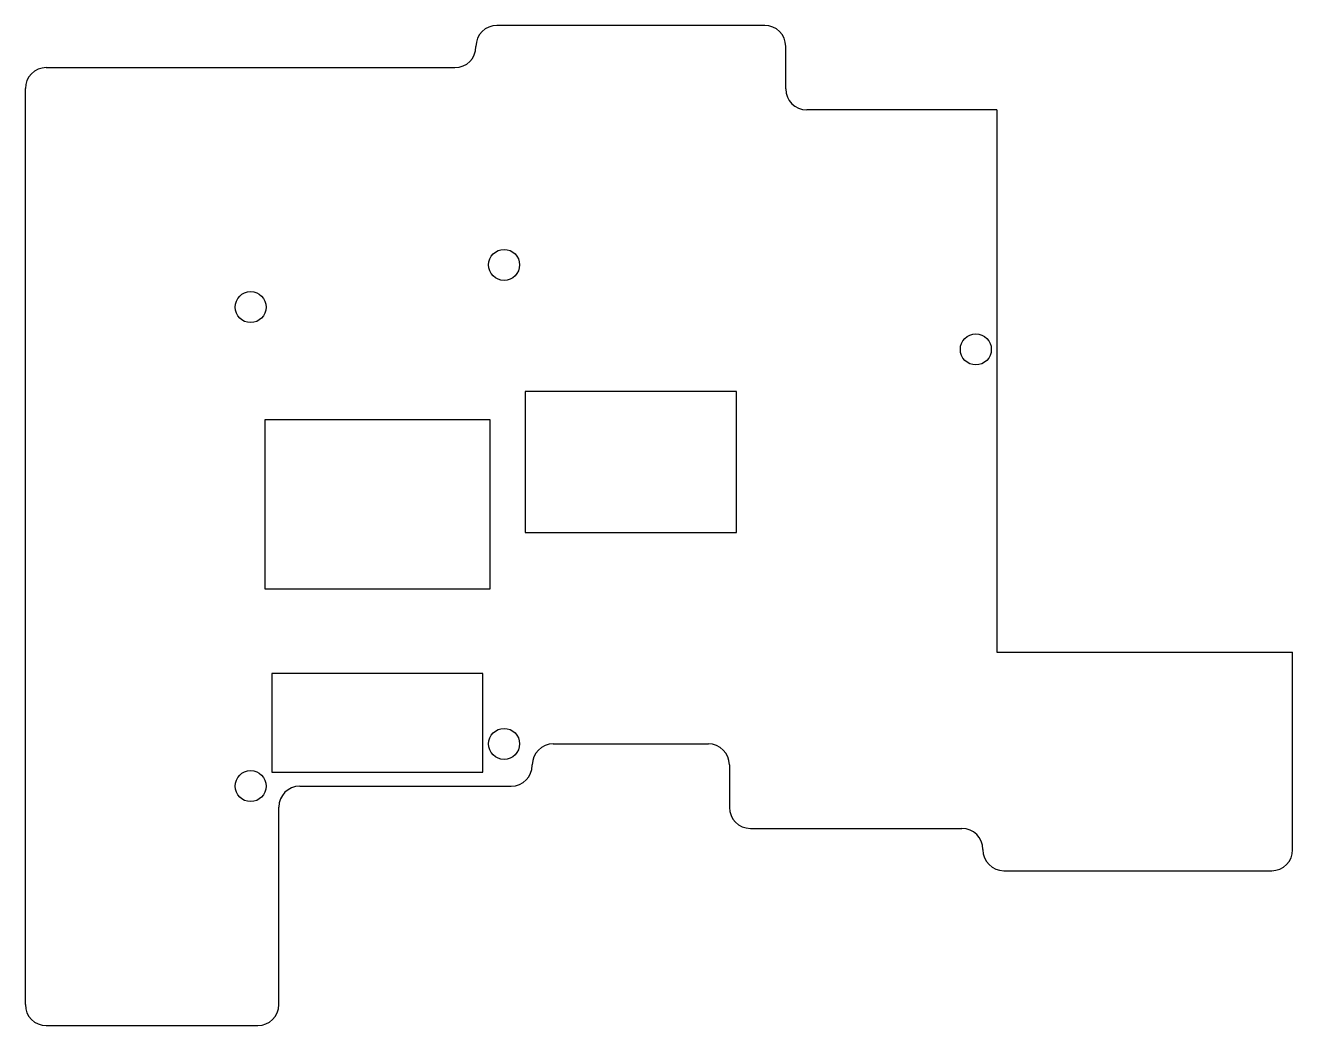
# Model space of a CAD drawing. Header units: millimetres. Extents: x -7 to 83, y -8.5 to 62.5.
import ezdxf

# ---------------------------------------------------------------- set-up
doc = ezdxf.new("R2010")
doc.units = ezdxf.units.MM

msp = doc.modelspace()

# ---------------------------------------------------------------- linework, layer by layer
for p, q in [((45.51, 62.5), (26.49, 62.5)), ((25, 61.01), (25, 60.99)), ((47, 57.99), (47, 61.01)), ((-5.51, 59.5), (23.51, 59.5)), ((-7, -7.01), (-7, 58.01)), ((62, 56.5), (48.49, 56.5)), ((62, 56.5), (62, 18)), ((43.5, 36.5), (28.5, 36.5)), ((28.5, 36.5), (28.5, 26.5)), ((43.5, 26.5), (43.5, 36.5)), ((26, 34.5), (10, 34.5)), ((10, 34.5), (10, 22.5)), ((26, 22.5), (26, 34.5)), ((28.5, 26.5), (43.5, 26.5)), ((10, 22.5), (26, 22.5)), ((62, 18), (83, 18)), ((83, 3.99), (83, 18)), ((25.5, 16.5), (10.5, 16.5)), ((10.5, 16.5), (10.5, 9.5)), ((25.5, 9.5), (25.5, 16.5)), ((30.49, 11.5), (41.51, 11.5)), ((29, 9.99), (29, 10.01)), ((43, 10.01), (43, 6.99)), ((10.5, 9.5), (25.5, 9.5)), ((12.49, 8.5), (27.51, 8.5)), ((11, -7.01), (11, 7.01)), ((44.49, 5.5), (59.51, 5.5)), ((61, 4.01), (61, 3.99)), ((62.49, 2.5), (81.51, 2.5)), ((-5.51, -8.5), (9.51, -8.5))]:
    msp.add_line(p, q)
for centre in [(27, 45.5), (9, 42.5), (60.5, 39.5), (27, 11.5), (9, 8.5)]:
    msp.add_circle(centre, 1.1)
for centre, start, end in [((26.49, 61.01), 90, 180), ((45.51, 61.01), 0, 90), ((23.51, 60.99), 270, 0), ((-5.51, 58.01), 90, 180), ((48.49, 57.99), 180, 270), ((30.49, 10.01), 90, 180), ((41.51, 10.01), 0, 90), ((27.51, 9.99), 270, 0), ((12.49, 7.01), 90, 180), ((44.49, 6.99), 180, 270), ((59.51, 4.01), 0, 90), ((62.49, 3.99), 180, 270), ((81.51, 3.99), 270, 0), ((-5.51, -7.01), 180, 270), ((9.51, -7.01), 270, 0)]:
    msp.add_arc(centre, 1.49, start, end)

doc.saveas('drawing.dxf')
